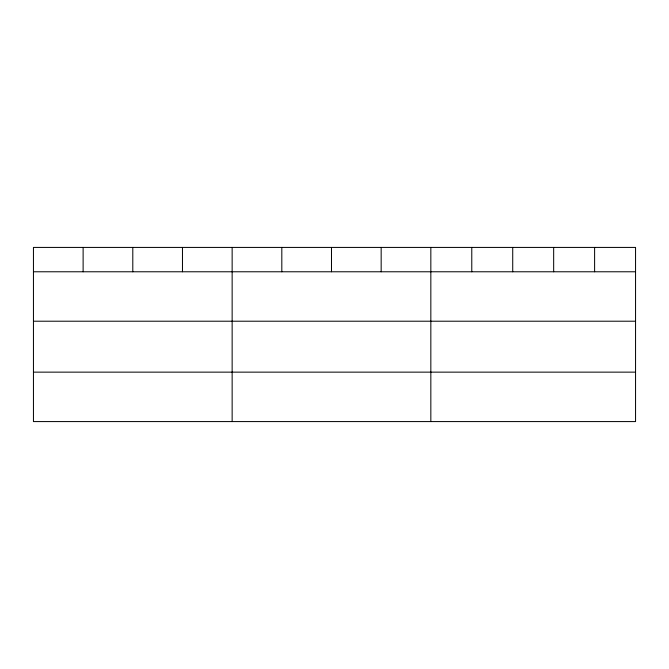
<?xml version="1.0" encoding="UTF-8"?>
<svg xmlns="http://www.w3.org/2000/svg" width="669" height="669" viewBox="0 0 669 669"><rect width="100%" height="100%" fill="white"/><g stroke="black" fill="none" stroke-linecap="round" stroke-linejoin="round"><path stroke-width="1" d="M635.55 321.212L635.55 247.421L33.45 247.421L33.45 421.579L635.55 421.579L635.55 321.212L33.45 321.212M33.45 271.773L635.55 271.773M33.45 372.14L635.55 372.14M594.607 247.421L594.607 271.773M553.664 247.421L553.664 271.773M512.722 247.421L512.722 271.773M471.779 247.421L471.779 271.773M430.836 247.421L430.836 421.579M381.163 247.421L381.163 271.773M331.49 247.421L331.49 271.773M281.816 247.421L281.816 271.773M232.143 247.421L232.143 421.579M182.47 247.421L182.47 271.773M132.797 247.421L132.797 271.773M83.123 247.421L83.123 271.773"/></g></svg>
